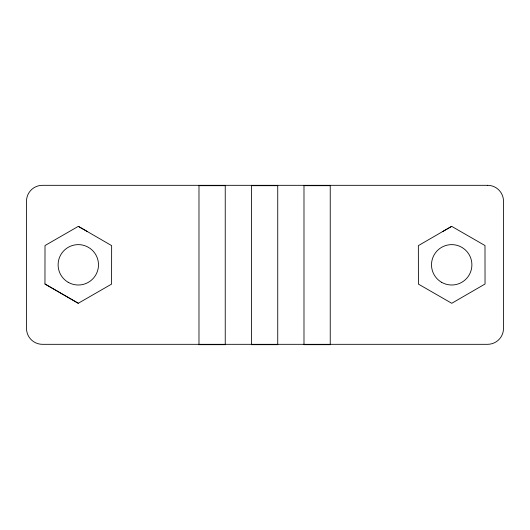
<?xml version="1.0" encoding="UTF-8"?>
<svg xmlns="http://www.w3.org/2000/svg" width="530" height="530" viewBox="0 0 530 530"><rect width="100%" height="100%" fill="white"/><g stroke="black" fill="none" stroke-linecap="round" stroke-linejoin="round"><path stroke-width="0.79" d="M79.063 226.754L111.645 245.628L111.591 284.1L78.248 303.293L44.957 284.007L45.01 245.536L78.354 226.343M450.937 226.754L418.356 245.628L418.408 284.1L451.752 303.293L485.043 284.007L484.99 245.536L451.646 226.343M442.762 231.491L451.699 226.376M78.301 226.376L87.238 231.491M44.957 284.007L78.301 303.259M487.6 185.321L42.4 185.321A15.9 15.9 0 0 0 26.5 201.221L26.5 328.421A15.9 15.9 0 0 0 42.4 344.321L487.6 344.321A15.9 15.9 0 0 0 503.5 328.421L503.5 201.221A15.9 15.9 0 0 0 487.6 185.321M225.237 185.679L198.982 185.679L198.982 344.679L225.237 344.679L225.237 185.679M277.733 185.679L251.485 185.679L251.485 344.679L277.733 344.679L277.733 185.679M330.236 185.679L303.988 185.679L303.988 344.679L330.236 344.679L330.236 185.679M68.204 282.305A20.193 20.193 0 0 0 98.494 264.821A20.193 20.193 0 0 0 68.204 247.331A20.193 20.193 0 0 0 68.204 282.305M441.603 282.305A20.193 20.193 0 0 0 471.892 264.821A20.193 20.193 0 0 0 441.603 247.331A20.193 20.193 0 0 0 441.603 282.305"/></g></svg>
